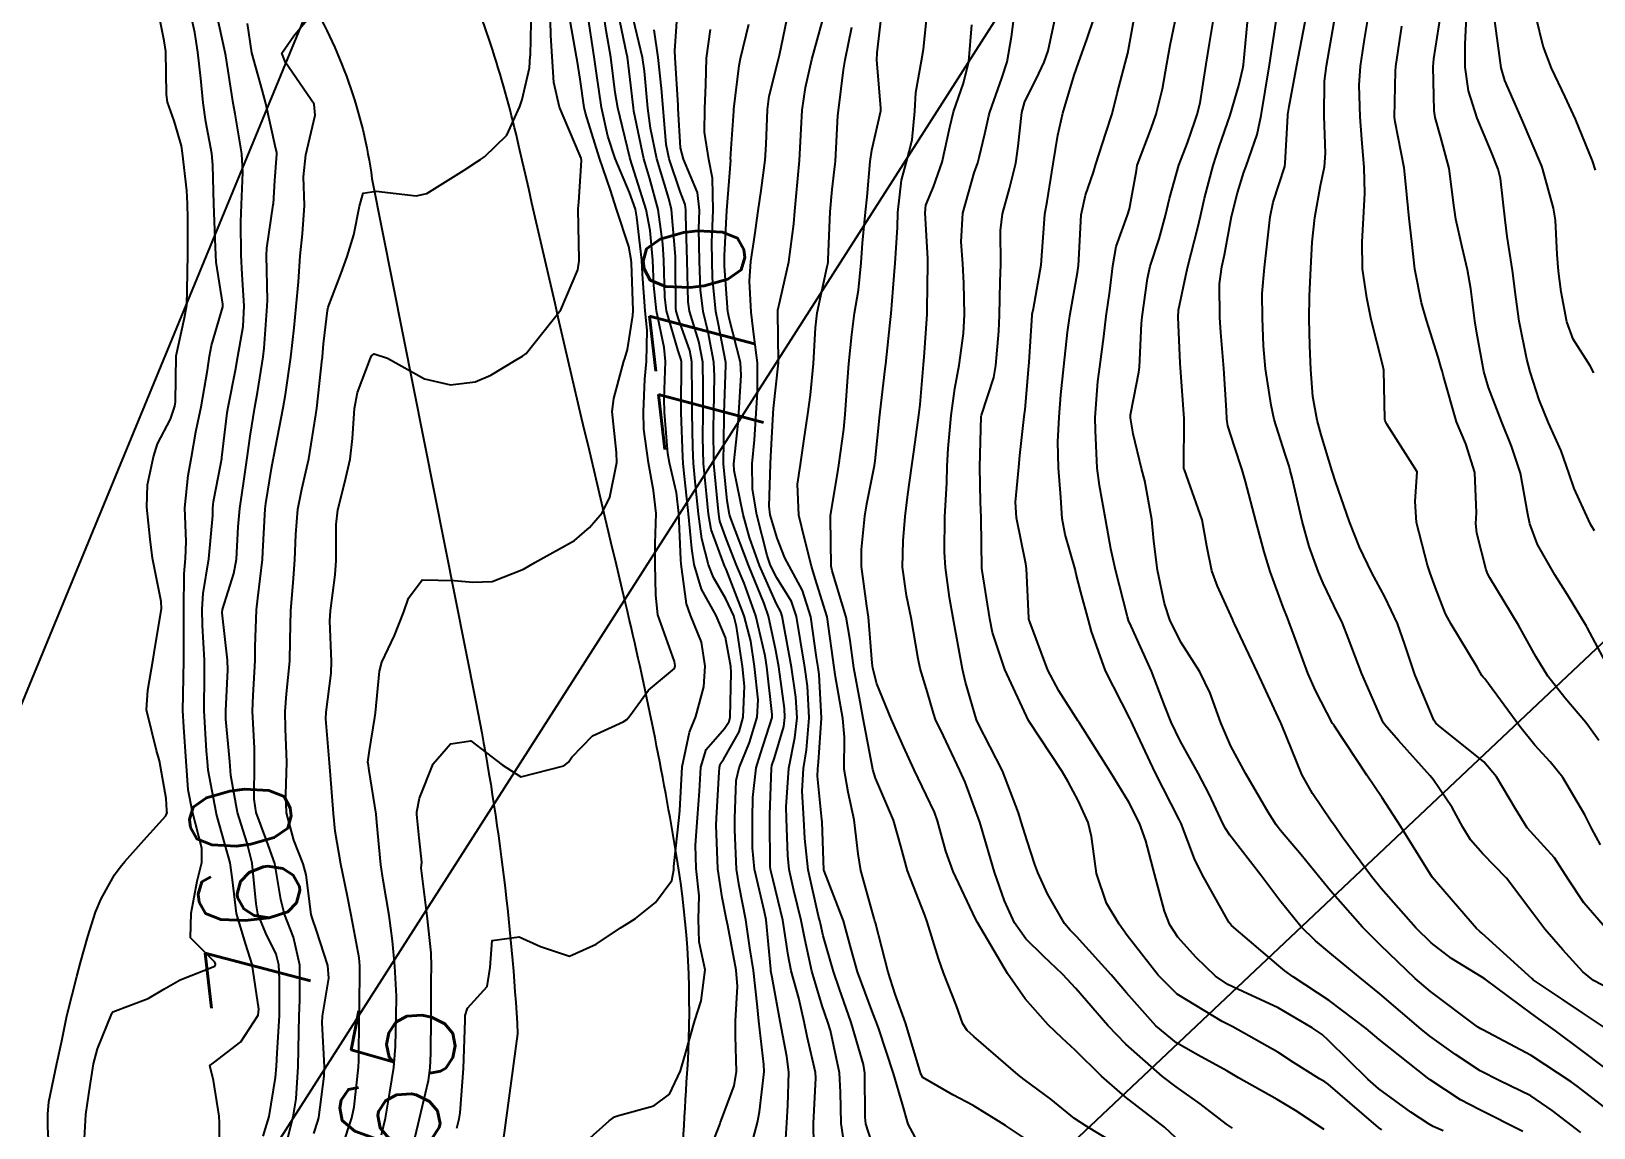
# Model space of a CAD drawing. Header units: metres. Extents: x 307586 to 320046, y 7427249 to 7434250.
# Drawn here: x 318405.3 to 318467, y 7430336.6 to 7430379.9 of the extents above; entities that cross this region are included whole.
import ezdxf
from ezdxf.enums import TextEntityAlignment as Align

# ---------------------------------------------------------------- set-up
doc = ezdxf.new("R2010")
doc.units = ezdxf.units.M
doc.header["$MEASUREMENT"] = 0
doc.linetypes.add('CONTINUO', pattern=[0])
for name, color, linetype in [('Cotas', 45, 'Continuous'), ('Curvas de Nivel 1m', 11, 'Continuous'), ('Curvas de Nivel 5m', 15, 'Continuous'), ('TEXTO', 45, 'Continuous'), ('Vias Primárias', 230, 'Continuous')]:
    doc.layers.add(name, color=color, linetype=linetype)
doc.styles.add('Style-STANDARD', font='STANDARD.shx')

msp = doc.modelspace()

# ---------------------------------------------------------------- linework, layer by layer
at = {"layer": 'Curvas de Nivel 1m', "flags": 128}
for points, elevation in [([(318406.052, 7430335.186), (318405.981, 7430336.68), (318405.973, 7430337.188), (318406.018, 7430337.669), (318406.341, 7430339.183), (318406.532, 7430340.086), (318406.715, 7430341.004), (318406.754, 7430341.178), (318407.121, 7430342.618), (318407.274, 7430343.173), (318407.559, 7430344.194), (318407.867, 7430345.167), (318408.078, 7430345.685), (318408.608, 7430346.631), (318408.836, 7430346.932), (318409.025, 7430347.156), (318409.766, 7430348.008), (318410.64, 7430348.965), (318410.69, 7430349.092), (318410.682, 7430349.139), (318410.678, 7430349.175), (318410.648, 7430349.656), (318410.39, 7430351.143), (318410.271, 7430351.542), (318409.876, 7430353.148), (318409.924, 7430353.924), (318410.143, 7430355.146), (318410.217, 7430355.646), (318410.47, 7430357.143), (318410.451, 7430357.429), (318410.109, 7430359.147), (318410.021, 7430359.897), (318409.882, 7430361.149), (318409.911, 7430362.035), (318410.146, 7430363.147), (318410.314, 7430363.649), (318410.828, 7430364.629), (318410.997, 7430365.138), (318411.017, 7430365.32), (318411.048, 7430367.137), (318411.373, 7430368.635), (318411.467, 7430369.131), (318411.477, 7430369.72), (318411.502, 7430371.131), (318411.505, 7430372.55), (318411.49, 7430373.132), (318411.46, 7430373.654), (318411.301, 7430375.135), (318411.25, 7430375.429), (318410.966, 7430376.407), (318410.707, 7430377.143), (318410.667, 7430377.453), (318410.643, 7430379.144), (318410.576, 7430379.576), (318410.253, 7430381.148)], 757), ([(318407.431, 7430336.223), (318407.473, 7430337.17), (318407.606, 7430338.069), (318407.788, 7430339.167), (318407.936, 7430339.759), (318408.504, 7430341.16), (318408.517, 7430341.186), (318408.544, 7430341.224), (318409.943, 7430341.755), (318410.558, 7430342.121), (318411.201, 7430342.493), (318412.572, 7430343.025), (318412.602, 7430343.08), (318412.603, 7430343.11), (318412.574, 7430343.18), (318411.606, 7430344.148), (318411.631, 7430345.124), (318411.869, 7430346.385), (318412.056, 7430347.118), (318412.052, 7430347.688), (318411.689, 7430349.124), (318411.518, 7430349.993), (318411.434, 7430351.128), (318411.346, 7430352.467), (318411.31, 7430353.131), (318411.316, 7430353.748), (318411.344, 7430355.131), (318411.345, 7430355.757), (318411.345, 7430357.131), (318411.363, 7430358.522), (318411.415, 7430359.13), (318411.444, 7430359.804), (318411.391, 7430361.131), (318411.523, 7430362.409), (318411.651, 7430363.127), (318411.824, 7430364.126), (318412.031, 7430365.122), (318412.288, 7430366.559), (318412.357, 7430367.117), (318412.439, 7430367.536), (318412.882, 7430369.06), (318412.891, 7430369.102), (318412.884, 7430369.172), (318412.619, 7430370.833), (318412.605, 7430371.114), (318412.603, 7430371.419), (318412.537, 7430373.116), (318412.493, 7430374.662), (318412.45, 7430375.118), (318412.223, 7430376.378), (318412.105, 7430377.123), (318412.024, 7430378.087), (318411.899, 7430379.127), (318411.779, 7430379.897), (318411.509, 7430381.133)], 758), ([(318412.759, 7430335.107), (318412.75, 7430336.848), (318412.743, 7430337.108), (318412.514, 7430338.517), (318412.38, 7430339.112), (318412.524, 7430339.214), (318413.595, 7430340.037), (318414.283, 7430341.093), (318414.308, 7430341.331), (318414.04, 7430343.095), (318413.801, 7430343.878), (318413.427, 7430345.102), (318413.267, 7430346.442), (318413.182, 7430347.104), (318412.642, 7430349.025), (318412.62, 7430349.11), (318412.314, 7430350.77), (318412.277, 7430351.116), (318412.247, 7430351.538), (318412.156, 7430353.118), (318412.168, 7430354.579), (318412.161, 7430355.118), (318412.09, 7430356.483), (318412.072, 7430357.12), (318412.117, 7430357.745), (318412.337, 7430359.116), (318412.491, 7430360.825), (318412.495, 7430361.114), (318412.524, 7430361.377), (318412.809, 7430362.869), (318412.848, 7430363.074), (318412.85, 7430363.11), (318413.053, 7430364.885), (318413.092, 7430365.107), (318413.382, 7430366.57), (318413.483, 7430367.104), (318413.684, 7430368.289), (318413.729, 7430369.102), (318413.657, 7430370.34), (318413.617, 7430371.103), (318413.603, 7430372.423), (318413.629, 7430373.103), (318413.671, 7430374.377), (318413.636, 7430375.103), (318413.381, 7430376.693), (318413.302, 7430377.107), (318413.001, 7430378.977), (318412.975, 7430379.11), (318412.626, 7430380.723)], 759), ([(318415.39, 7430335.984), (318415.667, 7430337.072), (318415.786, 7430337.789), (318415.866, 7430339.07), (318415.89, 7430340.424), (318415.902, 7430341.07), (318415.93, 7430341.691), (318415.93, 7430343.07), (318415.68, 7430344.17), (318415.325, 7430345.079), (318415.183, 7430345.666), (318414.94, 7430347.085), (318414.626, 7430347.964), (318414.208, 7430349.094), (318414.121, 7430349.622), (318414.141, 7430351.095), (318414.132, 7430351.635), (318414.063, 7430353.096), (318414.084, 7430353.712), (318414.165, 7430355.095), (318414.166, 7430355.648), (318414.218, 7430357.095), (318414.274, 7430357.561), (318414.452, 7430359.093), (318414.47, 7430359.389), (318414.56, 7430361.092), (318414.584, 7430361.294), (318414.807, 7430362.681), (318414.869, 7430363.032), (318414.884, 7430363.089), (318414.898, 7430363.173), (318415.271, 7430365.083), (318415.359, 7430365.603), (318415.574, 7430367.079), (318415.706, 7430368.242), (318415.787, 7430369.076), (318415.871, 7430370.054), (318415.944, 7430371.074), (318416.037, 7430371.953), (318416.106, 7430373.072), (318416.072, 7430374.201), (318416.168, 7430375.072), (318416.535, 7430376.633), (318416.494, 7430377.067), (318415.362, 7430378.72), (318415.222, 7430379.087), (318415.692, 7430379.762), (318416.759, 7430381.064)], 761), ([(318416.486, 7430336.415), (318416.639, 7430336.911), (318416.673, 7430337.058), (318416.888, 7430338.685), (318416.907, 7430339.056), (318416.812, 7430340.785), (318416.826, 7430341.057), (318417.066, 7430342.554), (318417.029, 7430343.055), (318416.587, 7430344.436), (318416.425, 7430344.896), (318416.38, 7430345.063), (318416.178, 7430346.635), (318416.065, 7430347.068), (318415.697, 7430348.003), (318415.403, 7430349.079), (318415.378, 7430349.807), (318415.417, 7430351.079), (318415.366, 7430352.397), (318415.342, 7430353.08), (318415.399, 7430353.779), (318415.53, 7430355.078), (318415.545, 7430355.901), (318415.573, 7430357.077), (318415.664, 7430358.162), (318415.733, 7430359.075), (318415.771, 7430360.073), (318415.851, 7430361.074), (318416, 7430361.867), (318416.28, 7430363.068), (318416.565, 7430364.799), (318416.597, 7430365.064), (318416.809, 7430367.017), (318416.818, 7430367.061), (318416.818, 7430367.096), (318416.861, 7430367.608), (318417.014, 7430368.926), (318417.051, 7430369.058), (318417.556, 7430370.393), (318417.79, 7430371.051), (318418.062, 7430371.903), (318418.288, 7430373.046), (318418.427, 7430373.556), (318418.939, 7430373.627), (318420.515, 7430373.446), (318420.938, 7430373.541), (318422.417, 7430374.468), (318422.951, 7430374.814), (318423.057, 7430374.884), (318423.219, 7430374.987), (318424.098, 7430375.847), (318424.608, 7430376.974), (318424.699, 7430377.259), (318424.998, 7430378.509), (318425.026, 7430378.97), (318425.029, 7430378.996), (318425.068, 7430380.969)], 762), ([(318417.61, 7430335.92), (318417.979, 7430337.045), (318418.069, 7430337.475), (318418.248, 7430339.043), (318418.259, 7430339.309), (318418.275, 7430341.043), (318418.285, 7430341.305), (318418.298, 7430343.043), (318418.264, 7430343.355), (318417.957, 7430345.046), (318417.798, 7430345.851), (318417.547, 7430347.051), (318417.325, 7430348.361), (318417.256, 7430349.054), (318417.139, 7430350.574), (318417.095, 7430351.056), (318416.95, 7430352.796), (318416.962, 7430353.057), (318417.167, 7430354.596), (318417.178, 7430355.055), (318417.113, 7430356.672), (318417.137, 7430357.056), (318417.324, 7430358.484), (318417.36, 7430359.054), (318417.357, 7430360.475), (318417.422, 7430361.054), (318417.707, 7430362.143), (318417.917, 7430363.049), (318418.007, 7430363.862), (318418.083, 7430365.048), (318418.2, 7430365.686), (318418.717, 7430367.041), (318418.759, 7430367.136), (318418.856, 7430367.214), (318419.394, 7430367.035), (318420.851, 7430366.225), (318421.869, 7430365.983), (318422.85, 7430366.1), (318423.466, 7430366.372), (318424.463, 7430366.974), (318424.72, 7430367.115), (318424.865, 7430367.226), (318426.226, 7430368.95), (318426.899, 7430370.533), (318426.957, 7430370.885), (318426.958, 7430370.939), (318426.922, 7430372.232), (318426.915, 7430372.94), (318426.936, 7430373.205), (318427.046, 7430374.845), (318427.028, 7430374.939), (318426.956, 7430375.122), (318426.177, 7430376.952), (318425.959, 7430377.922), (318425.888, 7430378.957), (318425.834, 7430379.781), (318425.808, 7430380.958)], 763), ([(318422.131, 7430336.637), (318422.214, 7430336.994), (318422.256, 7430337.234), (318422.394, 7430338.992), (318422.45, 7430340.899), (318422.449, 7430340.991), (318422.456, 7430341.079), (318422.549, 7430341.368), (318423.318, 7430342.226), (318423.443, 7430342.981), (318423.519, 7430344.045), (318424.585, 7430344.184), (318425.423, 7430343.799), (318426.578, 7430343.424), (318427.621, 7430343.891), (318428.589, 7430344.547), (318428.825, 7430344.683), (318429.177, 7430344.914), (318429.97, 7430345.538), (318430.616, 7430346.413), (318430.688, 7430346.833), (318430.687, 7430346.899), (318430.686, 7430346.961), (318430.908, 7430348.896), (318430.928, 7430349.178), (318431.027, 7430350.895), (318431.307, 7430352.267), (318431.558, 7430352.887), (318431.88, 7430354.057), (318431.935, 7430354.882), (318431.783, 7430355.829), (318431.343, 7430356.891), (318431.196, 7430357.342), (318430.976, 7430358.897), (318430.962, 7430359.094), (318430.893, 7430360.898), (318430.795, 7430361.725), (318430.518, 7430362.903), (318430.451, 7430363.269), (318430.317, 7430364.905), (318430.31, 7430365.437), (318430.365, 7430366.905), (318430.309, 7430367.465), (318430.004, 7430368.909), (318429.899, 7430369.904), (318429.857, 7430370.91), (318429.755, 7430372.077), (318429.601, 7430372.913), (318428.968, 7430374.904), (318428.965, 7430374.92), (318428.954, 7430374.963), (318428.486, 7430376.925), (318428.38, 7430377.535), (318428.201, 7430378.928), (318428.04, 7430379.903), (318427.874, 7430380.931)], 766), ([(318427.274, 7430336.149), (318428.14, 7430336.924), (318428.348, 7430337.078), (318428.505, 7430337.136), (318429.907, 7430337.508), (318430.514, 7430337.974), (318430.96, 7430338.893), (318431.121, 7430339.483), (318431.521, 7430340.885), (318431.776, 7430341.66), (318431.924, 7430342.88), (318431.688, 7430343.987), (318431.667, 7430344.884), (318431.689, 7430345.801), (318431.574, 7430346.886), (318431.55, 7430347.805), (318431.631, 7430348.885), (318431.704, 7430349.935), (318431.756, 7430350.884), (318431.964, 7430351.59), (318432.686, 7430352.414), (318432.873, 7430352.685), (318432.918, 7430352.868), (318432.957, 7430354.621), (318432.937, 7430354.868), (318432.73, 7430356.006), (318432.369, 7430356.876), (318431.783, 7430357.915), (318431.491, 7430358.889), (318431.4, 7430359.521), (318431.267, 7430360.893), (318431.085, 7430362.619), (318431.062, 7430362.896), (318431.05, 7430363.131), (318430.981, 7430364.898), (318430.977, 7430365.04), (318430.991, 7430366.898), (318430.973, 7430367.007), (318430.867, 7430367.325), (318430.406, 7430368.905), (318430.337, 7430369.457), (318430.302, 7430370.906), (318430.262, 7430371.557), (318430.074, 7430372.909), (318429.738, 7430374.119), (318429.507, 7430374.914), (318429.11, 7430376.79), (318429.093, 7430376.919), (318428.992, 7430377.823), (318428.857, 7430378.921), (318428.827, 7430379.1), (318428.443, 7430380.926)], 767), ([(318431.968, 7430335.39), (318432.502, 7430336.777), (318432.526, 7430336.846), (318432.531, 7430336.87), (318433.075, 7430338.307), (318433.162, 7430338.864), (318433.131, 7430340.27), (318433.131, 7430340.864), (318433.199, 7430342.228), (318433.149, 7430342.864), (318432.823, 7430344.636), (318432.776, 7430344.868), (318432.606, 7430345.734), (318432.43, 7430346.873), (318432.365, 7430348.599), (318432.377, 7430348.874), (318432.475, 7430350.687), (318432.488, 7430350.873), (318432.527, 7430351.01), (318432.668, 7430351.221), (318433.269, 7430352.279), (318433.433, 7430352.863), (318433.476, 7430354.092), (318433.407, 7430354.863), (318433.167, 7430356.436), (318433.059, 7430356.867), (318432.75, 7430357.536), (318432.254, 7430358.374), (318432.058, 7430358.881), (318431.797, 7430359.909), (318431.666, 7430360.887), (318431.53, 7430362.162), (318431.464, 7430362.89), (318431.443, 7430363.514), (318431.418, 7430364.891), (318431.416, 7430365.466), (318431.403, 7430366.892), (318431.321, 7430367.347), (318430.88, 7430368.598), (318430.788, 7430368.901), (318430.773, 7430369.012), (318430.763, 7430370.901), (318430.757, 7430371.049), (318430.598, 7430372.903), (318430.498, 7430373.343), (318430.017, 7430374.909), (318429.765, 7430376.118), (318429.671, 7430376.913), (318429.538, 7430378.374), (318429.455, 7430378.915), (318429.021, 7430380.726)], 768), ([(318438.493, 7430336.108), (318438.27, 7430336.802), (318438.246, 7430337.062), (318438.232, 7430338.803), (318438.179, 7430339.151), (318437.691, 7430340.809), (318437.215, 7430342.162), (318436.992, 7430342.816), (318436.587, 7430344.229), (318436.477, 7430344.707), (318436.453, 7430344.822), (318436.409, 7430345.009), (318435.995, 7430346.829), (318435.868, 7430348.064), (318435.827, 7430348.832), (318435.759, 7430349.938), (318435.805, 7430350.833), (318435.927, 7430351.578), (318436.035, 7430352.83), (318435.967, 7430354.092), (318435.862, 7430354.833), (318435.689, 7430355.875), (318435.536, 7430356.838), (318435.335, 7430357.427), (318434.758, 7430358.367), (318434.513, 7430358.852), (318434.379, 7430359.242), (318433.967, 7430360.858), (318433.798, 7430361.86), (318433.79, 7430362.86), (318433.87, 7430363.812), (318433.938, 7430364.859), (318433.998, 7430365.706), (318433.995, 7430366.859), (318433.869, 7430367.864), (318433.738, 7430368.861), (318433.673, 7430370.084), (318433.736, 7430370.862), (318433.886, 7430371.892), (318434.018, 7430372.859), (318434.143, 7430373.656), (318434.294, 7430374.857), (318434.336, 7430375.482), (318434.388, 7430376.856), (318434.457, 7430377.386), (318434.823, 7430378.852), (318434.857, 7430378.998), (318435.011, 7430379.706), (318435.249, 7430380.847)], 773), ([(318448.49, 7430335.793), (318446.993, 7430336.695), (318446.506, 7430337.019), (318445.579, 7430337.78), (318444.521, 7430338.548), (318444.283, 7430338.732), (318442.538, 7430340.247), (318442.276, 7430340.489), (318442.101, 7430340.757), (318441.853, 7430341.461), (318441.343, 7430342.768), (318441.135, 7430343.328), (318440.69, 7430344.779), (318440.597, 7430345.039), (318439.91, 7430346.787), (318439.658, 7430347.764), (318439.359, 7430348.793), (318438.659, 7430350.456), (318438.552, 7430350.801), (318438.521, 7430350.946), (318438.169, 7430352.805), (318438.043, 7430353.463), (318437.798, 7430354.809), (318437.654, 7430355.885), (318437.494, 7430356.812), (318436.938, 7430358.642), (318436.901, 7430358.819), (318436.87, 7430360.731), (318436.878, 7430360.819), (318437.155, 7430362.469), (318437.211, 7430362.816), (318437.406, 7430364.235), (318437.459, 7430364.814), (318437.548, 7430366.118), (318437.603, 7430366.813), (318437.715, 7430367.971), (318437.825, 7430368.811), (318437.976, 7430369.725), (318438.089, 7430370.808), (318438.143, 7430371.58), (318438.262, 7430372.807), (318438.329, 7430373.416), (318438.447, 7430374.805), (318438.508, 7430375.256), (318438.862, 7430376.801), (318438.865, 7430376.92), (318438.7, 7430378.803), (318438.713, 7430379.096), (318438.914, 7430380.801)], 776), ([(318450.497, 7430336.263), (318450.065, 7430336.664), (318448.515, 7430337.874), (318447.573, 7430338.689), (318446.533, 7430339.707), (318446.021, 7430340.191), (318445.464, 7430340.716), (318444.558, 7430341.735), (318443.858, 7430342.737), (318442.813, 7430344.525), (318442.681, 7430344.749), (318442.595, 7430344.904), (318441.721, 7430346.764), (318441.431, 7430347.568), (318441.102, 7430348.773), (318440.983, 7430349.112), (318440.653, 7430349.794), (318440.178, 7430350.785), (318439.761, 7430351.705), (318439.271, 7430352.794), (318438.707, 7430354.182), (318438.547, 7430354.802), (318438.525, 7430354.992), (318438.377, 7430356.804), (318438.311, 7430357.241), (318438.101, 7430358.807), (318438.096, 7430359.481), (318438.233, 7430360.805), (318438.315, 7430361.28), (318438.612, 7430362.802), (318438.637, 7430362.98), (318438.821, 7430364.8), (318438.835, 7430364.924), (318439.037, 7430366.621), (318439.06, 7430366.798), (318439.235, 7430368.441), (318439.27, 7430368.796), (318439.392, 7430370.301), (318439.426, 7430370.795), (318439.516, 7430372.202), (318439.537, 7430372.794), (318439.676, 7430374.062), (318439.876, 7430374.791), (318440.1, 7430375.655), (318440.21, 7430376.788), (318440.251, 7430377.526), (318440.475, 7430378.785), (318440.552, 7430379.24), (318440.707, 7430380.783)], 777), ([(318456.371, 7430336.582), (318455.236, 7430337.325), (318454.514, 7430337.759), (318452.982, 7430338.625), (318452.526, 7430338.893), (318451.396, 7430339.511), (318450.536, 7430340.003), (318449.725, 7430340.668), (318448.562, 7430341.972), (318447.952, 7430342.686), (318446.588, 7430344.206), (318446.339, 7430344.452), (318446.115, 7430344.707), (318445.44, 7430345.888), (318445.062, 7430346.723), (318444.947, 7430347.046), (318444.635, 7430347.976), (318444.399, 7430348.732), (318444.295, 7430349.085), (318443.666, 7430350.74), (318442.691, 7430352.632), (318442.642, 7430352.751), (318442.2, 7430354.249), (318442.083, 7430354.759), (318441.942, 7430355.544), (318441.716, 7430356.765), (318441.576, 7430357.593), (318441.419, 7430358.77), (318441.377, 7430359.379), (318441.395, 7430360.771), (318441.463, 7430362.11), (318441.485, 7430362.77), (318441.515, 7430363.465), (318441.637, 7430364.768), (318441.779, 7430365.836), (318441.951, 7430366.764), (318442.127, 7430368.013), (318442.161, 7430368.761), (318442.135, 7430370.001), (318442.103, 7430370.762), (318442.04, 7430371.639), (318442.097, 7430372.763), (318442.55, 7430374.357), (318442.692, 7430374.754), (318442.749, 7430374.96), (318442.97, 7430375.901), (318443.127, 7430376.602), (318443.167, 7430376.748), (318443.645, 7430378.095), (318443.85, 7430378.742), (318444.028, 7430379.725), (318444.153, 7430380.739)], 779), ([(318464.207, 7430336.493), (318462.511, 7430337.349), (318461.744, 7430337.751), (318460.547, 7430338.54), (318460.442, 7430338.622), (318458.539, 7430340.133), (318458.023, 7430340.565), (318456.559, 7430341.675), (318455.141, 7430342.601), (318454.807, 7430342.838), (318454.577, 7430343.036), (318452.705, 7430344.629), (318452.595, 7430344.762), (318451.552, 7430346.646), (318451.246, 7430347.268), (318450.725, 7430348.659), (318450.698, 7430348.714), (318450.645, 7430348.823), (318449.693, 7430350.67), (318448.811, 7430352.558), (318448.761, 7430352.679), (318448.694, 7430352.813), (318447.73, 7430354.69), (318447.186, 7430356.245), (318447.057, 7430356.697), (318446.754, 7430357.804), (318446.573, 7430358.515), (318446.529, 7430358.704), (318446.142, 7430360.075), (318446.018, 7430360.711), (318445.969, 7430361.539), (318445.879, 7430362.714), (318445.847, 7430363.739), (318445.904, 7430364.714), (318445.972, 7430365.587), (318446.081, 7430366.712), (318446.236, 7430368.069), (318446.322, 7430368.708), (318446.623, 7430370.427), (318446.666, 7430370.704), (318446.683, 7430370.926), (318446.778, 7430372.702), (318446.941, 7430373.475), (318447.258, 7430374.389), (318447.355, 7430374.696), (318447.744, 7430375.92), (318447.993, 7430376.69), (318448.195, 7430377.484), (318448.514, 7430378.685), (318448.61, 7430379.08), (318448.91, 7430380.681)], 782), ([(318466.503, 7430336.46), (318465.369, 7430337.335), (318464.517, 7430337.903), (318463.299, 7430338.502), (318462.527, 7430338.898), (318461.545, 7430339.537), (318460.54, 7430340.265), (318460.193, 7430340.543), (318458.564, 7430341.933), (318457.788, 7430342.568), (318456.583, 7430343.56), (318456.029, 7430344.03), (318455.45, 7430344.597), (318454.608, 7430345.623), (318453.858, 7430346.618), (318452.639, 7430348.196), (318452.467, 7430348.459), (318452.382, 7430348.634), (318451.829, 7430349.817), (318451.392, 7430350.649), (318450.682, 7430351.925), (318450.319, 7430352.664), (318450.074, 7430353.292), (318449.553, 7430354.672), (318448.74, 7430356.459), (318448.644, 7430356.681), (318448.596, 7430356.83), (318448.127, 7430358.686), (318447.949, 7430359.511), (318447.734, 7430360.69), (318447.491, 7430362.004), (318447.408, 7430362.694), (318447.336, 7430364.186), (318447.33, 7430364.695), (318447.427, 7430366.122), (318447.504, 7430366.694), (318447.667, 7430367.9), (318447.761, 7430368.691), (318447.902, 7430369.681), (318448.024, 7430370.689), (318448.151, 7430371.451), (318448.603, 7430372.683), (318448.685, 7430372.933), (318448.951, 7430374.454), (318448.979, 7430374.654), (318448.99, 7430374.68), (318449.535, 7430376.113), (318449.732, 7430376.673), (318449.982, 7430377.681), (318450.156, 7430378.668), (318450.284, 7430379.393), (318450.543, 7430380.665)], 783), ([(318467.731, 7430337.228), (318466.52, 7430338.155), (318466.347, 7430338.288), (318466.109, 7430338.466), (318464.538, 7430339.504), (318462.623, 7430340.509), (318462.544, 7430340.553), (318462.42, 7430340.637), (318460.565, 7430342.023), (318459.955, 7430342.546), (318458.586, 7430343.864), (318457.88, 7430344.567), (318456.614, 7430346.006), (318456.141, 7430346.587), (318455.461, 7430347.428), (318454.641, 7430348.387), (318454.47, 7430348.612), (318454.156, 7430349.107), (318453.27, 7430350.624), (318452.679, 7430351.711), (318452.279, 7430352.636), (318451.869, 7430353.807), (318451.458, 7430354.649), (318450.73, 7430355.784), (318450.287, 7430356.665), (318450.067, 7430357.35), (318449.786, 7430358.67), (318449.634, 7430359.812), (318449.561, 7430360.672), (318449.283, 7430362.198), (318449.155, 7430362.677), (318448.827, 7430364.051), (318448.717, 7430364.681), (318448.719, 7430364.797), (318448.845, 7430365.47), (318449.052, 7430366.486), (318449.071, 7430366.678), (318449.157, 7430368.401), (318449.179, 7430368.677), (318449.384, 7430370.19), (318449.498, 7430370.674), (318449.845, 7430371.745), (318450.101, 7430372.668), (318450.261, 7430373.345), (318450.632, 7430374.663), (318450.718, 7430374.901), (318450.966, 7430375.547), (318451.255, 7430376.38), (318451.346, 7430376.655), (318451.463, 7430377.128), (318451.712, 7430378.649), (318451.835, 7430379.471), (318452.039, 7430380.645)], 784), ([(318467.665, 7430340.449), (318466.56, 7430341.191), (318465.795, 7430341.702), (318464.62, 7430342.489), (318464.597, 7430342.513), (318464.573, 7430342.532), (318464.157, 7430342.914), (318462.591, 7430344.338), (318462.494, 7430344.413), (318462.382, 7430344.513), (318460.623, 7430346.54), (318459.379, 7430348.553), (318458.654, 7430349.675), (318458.054, 7430350.566), (318456.768, 7430352.503), (318456.717, 7430352.58), (318456.693, 7430352.617), (318456.027, 7430353.911), (318455.719, 7430354.595), (318455.123, 7430356.219), (318454.983, 7430356.606), (318454.918, 7430356.781), (318454.749, 7430357.209), (318454.235, 7430358.615), (318453.992, 7430359.396), (318453.662, 7430360.621), (318453.258, 7430362.174), (318453.131, 7430362.627), (318452.822, 7430363.556), (318452.559, 7430364.363), (318452.521, 7430364.635), (318452.503, 7430364.97), (318452.4, 7430366.637), (318452.291, 7430368.053), (318452.247, 7430368.64), (318452.233, 7430369.977), (318452.324, 7430370.639), (318452.424, 7430371.123), (318452.712, 7430372.633), (318452.942, 7430373.574), (318453.195, 7430374.383), (318453.287, 7430374.627), (318453.723, 7430375.872), (318453.873, 7430376.621), (318454.032, 7430377.58), (318454.203, 7430378.618), (318454.307, 7430379.32), (318454.51, 7430380.615)], 786), ([(318468.565, 7430341.65), (318467, 7430342.456), (318466.576, 7430342.805), (318465.791, 7430343.678), (318465.081, 7430344.483), (318464.602, 7430345.123), (318463.569, 7430346.501), (318462.632, 7430347.459), (318462.141, 7430348.02), (318461.842, 7430348.522), (318461.415, 7430349.293), (318460.662, 7430350.403), (318460.553, 7430350.541), (318459.303, 7430351.935), (318458.757, 7430352.559), (318458.694, 7430352.65), (318457.851, 7430354.569), (318457.31, 7430355.999), (318457.082, 7430356.577), (318456.75, 7430357.267), (318456.328, 7430358.156), (318456.144, 7430358.589), (318455.778, 7430359.6), (318455.494, 7430360.599), (318455.099, 7430362.315), (318455.026, 7430362.607), (318454.979, 7430362.772), (318454.819, 7430363.247), (318454.394, 7430364.614), (318454.273, 7430365.184), (318454.054, 7430366.618), (318453.966, 7430367.525), (318453.925, 7430368.62), (318453.918, 7430369.594), (318454.003, 7430370.619), (318454.102, 7430371.432), (318454.232, 7430372.617), (318454.356, 7430373.198), (318454.809, 7430374.611), (318454.83, 7430374.737), (318454.924, 7430376.611), (318454.927, 7430376.667), (318454.987, 7430376.973), (318455.291, 7430378.606), (318455.356, 7430378.955), (318455.661, 7430380.6)], 787), ([(318467.276, 7430347.814), (318466.936, 7430348.457), (318466.651, 7430349.001), (318465.783, 7430350.473), (318465.291, 7430351.093), (318464.686, 7430351.754), (318464.089, 7430352.496), (318462.712, 7430354.369), (318462.644, 7430354.443), (318462.592, 7430354.512), (318462.402, 7430354.831), (318461.374, 7430356.531), (318461.161, 7430356.947), (318460.757, 7430357.967), (318460.547, 7430358.542), (318460.446, 7430358.864), (318460.014, 7430360.548), (318459.961, 7430361.383), (318460.03, 7430362.548), (318458.832, 7430364.436), (318458.772, 7430364.561), (318458.762, 7430364.633), (318458.716, 7430366.561), (318458.682, 7430366.744), (318458.216, 7430368.567), (318458.045, 7430369.415), (318457.884, 7430370.57), (318457.863, 7430371.627), (318457.923, 7430372.57), (318457.965, 7430373.548), (318457.948, 7430374.57), (318457.857, 7430375.684), (318457.78, 7430376.572), (318457.745, 7430377.823), (318457.798, 7430378.572), (318457.961, 7430379.623), (318458.116, 7430380.569)], 789), ([(318419.147, 7430336.373), (318419.308, 7430337.032), (318419.482, 7430338.057), (318419.634, 7430339.029), (318419.7, 7430339.86), (318419.728, 7430341.028), (318419.737, 7430341.846), (318419.675, 7430343.029), (318419.585, 7430344.028), (318419.451, 7430345.031), (318419.212, 7430346.429), (318419.124, 7430347.035), (318418.973, 7430348.703), (318418.935, 7430349.037), (318418.66, 7430350.761), (318418.619, 7430351.04), (318418.615, 7430351.089), (318418.671, 7430351.551), (318418.885, 7430352.843), (318418.916, 7430353.038), (318419.072, 7430354.674), (318419.16, 7430355.036), (318419.662, 7430356.092), (318420.038, 7430357.027), (318420.216, 7430357.557), (318420.756, 7430358.288), (318422.015, 7430358.261), (318422.755, 7430358.187), (318423.514, 7430358.224), (318424.76, 7430358.709), (318425.202, 7430358.963), (318426.772, 7430359.841), (318427.364, 7430360.348), (318427.864, 7430360.929), (318428.17, 7430361.548), (318428.436, 7430362.924), (318428.423, 7430363.318), (318428.261, 7430364.926), (318428.32, 7430365.446), (318428.716, 7430366.921), (318428.758, 7430367.027), (318428.868, 7430367.381), (318429.078, 7430368.721), (318429.083, 7430368.918), (318429.016, 7430370.805), (318429.008, 7430370.919), (318428.911, 7430371.45), (318428.434, 7430372.925), (318428.197, 7430373.67), (318427.758, 7430374.932), (318427.202, 7430376.715), (318427.158, 7430376.938), (318426.994, 7430378.063), (318426.871, 7430378.811), (318426.85, 7430378.942), (318426.577, 7430380.505)], 764), ([(318433.673, 7430335.671), (318433.988, 7430336.855), (318434.079, 7430337.282), (318434.253, 7430338.853), (318434.24, 7430339.139), (318434.045, 7430340.855), (318433.999, 7430341.407), (318433.83, 7430342.857), (318433.694, 7430343.747), (318433.537, 7430344.861), (318433.277, 7430346.199), (318433.168, 7430346.865), (318433.096, 7430348.407), (318433.1, 7430348.865), (318433.158, 7430350.365), (318433.267, 7430350.864), (318433.677, 7430351.861), (318433.981, 7430352.857), (318434.015, 7430353.542), (318433.878, 7430354.858), (318433.729, 7430355.859), (318433.472, 7430356.863), (318432.761, 7430358.71), (318432.708, 7430358.816), (318432.685, 7430358.871), (318432.169, 7430360.272), (318432.064, 7430360.881), (318431.977, 7430361.7), (318431.865, 7430362.884), (318431.843, 7430363.905), (318431.846, 7430364.885), (318431.856, 7430365.893), (318431.831, 7430366.885), (318431.681, 7430367.697), (318431.313, 7430368.894), (318431.256, 7430369.264), (318431.218, 7430370.895), (318431.16, 7430372.666), (318431.16, 7430372.897), (318431.141, 7430373.103), (318430.94, 7430373.624), (318430.502, 7430374.905), (318430.387, 7430375.48), (318430.265, 7430376.907), (318430.208, 7430377.691), (318430.07, 7430378.909), (318429.915, 7430380.01)], 769), ([(318436.23, 7430335.07), (318436.209, 7430336.824), (318436.302, 7430338.605), (318436.286, 7430338.824), (318435.958, 7430340.25), (318435.836, 7430340.831), (318435.624, 7430341.766), (318435.33, 7430342.839), (318435.205, 7430343.466), (318434.994, 7430344.844), (318434.617, 7430346.431), (318434.509, 7430346.851), (318434.494, 7430346.981), (318434.477, 7430348.852), (318434.477, 7430349.019), (318434.542, 7430350.851), (318434.562, 7430350.953), (318434.669, 7430351.26), (318435.033, 7430352.499), (318435.078, 7430352.844), (318435.054, 7430353.202), (318434.834, 7430354.848), (318434.723, 7430355.494), (318434.425, 7430356.853), (318434.255, 7430357.348), (318433.634, 7430358.861), (318432.94, 7430360.709), (318432.891, 7430360.869), (318432.791, 7430361.408), (318432.653, 7430362.872), (318432.673, 7430364.715), (318432.682, 7430364.872), (318432.748, 7430366.759), (318432.741, 7430366.872), (318432.436, 7430368.434), (318432.352, 7430368.878), (318432.222, 7430370.206), (318432.2, 7430370.881), (318432.191, 7430371.604), (318432.246, 7430372.88), (318432.217, 7430374.152), (318432.071, 7430374.883), (318431.896, 7430375.959), (318431.916, 7430376.886), (318431.957, 7430377.85), (318431.987, 7430378.885), (318432.143, 7430380.012)], 771), ([(318437.442, 7430335.857), (318437.297, 7430336.812), (318437.273, 7430338.054), (318437.23, 7430338.813), (318436.87, 7430340.486), (318436.77, 7430340.818), (318436.553, 7430341.466), (318436.138, 7430342.827), (318435.857, 7430344.102), (318435.718, 7430344.833), (318435.432, 7430346.016), (318435.241, 7430346.841), (318435.186, 7430347.399), (318435.141, 7430348.843), (318435.131, 7430349.326), (318435.237, 7430350.841), (318435.469, 7430352.05), (318435.554, 7430352.837), (318435.508, 7430353.645), (318435.336, 7430354.841), (318435.022, 7430356.562), (318434.97, 7430356.847), (318434.913, 7430357.016), (318434.748, 7430357.335), (318434.078, 7430358.857), (318433.681, 7430359.954), (318433.434, 7430360.863), (318433.077, 7430362.6), (318433.063, 7430362.867), (318433.23, 7430364.465), (318433.262, 7430364.866), (318433.35, 7430366.371), (318433.317, 7430366.865), (318432.88, 7430368.612), (318432.83, 7430368.819), (318432.822, 7430368.871), (318432.698, 7430370.67), (318432.689, 7430370.873), (318432.69, 7430371.09), (318432.789, 7430372.872), (318432.936, 7430374.854), (318432.937, 7430374.87), (318432.933, 7430374.891), (318432.96, 7430375.32), (318433.059, 7430376.792), (318433.066, 7430376.869), (318433.268, 7430378.6), (318433.317, 7430378.867), (318433.652, 7430380.228)], 772), ([(318440.488, 7430335.792), (318439.941, 7430336.786), (318439.725, 7430337.574), (318439.359, 7430338.792), (318438.781, 7430340.558), (318438.697, 7430340.798), (318438.548, 7430341.168), (318437.939, 7430342.806), (318437.691, 7430343.7), (318437.395, 7430344.812), (318436.623, 7430346.797), (318436.619, 7430346.82), (318436.544, 7430348.723), (318436.536, 7430348.822), (318436.363, 7430350.528), (318436.374, 7430350.824), (318436.408, 7430351.082), (318436.515, 7430352.823), (318436.425, 7430354.54), (318436.389, 7430354.825), (318436.328, 7430355.216), (318436.105, 7430356.83), (318435.776, 7430357.858), (318435.242, 7430358.843), (318435.078, 7430359.157), (318434.774, 7430359.926), (318434.497, 7430360.853), (318434.45, 7430361.191), (318434.506, 7430362.853), (318434.52, 7430363.149), (318434.615, 7430364.852), (318434.631, 7430365.057), (318434.817, 7430366.85), (318434.817, 7430366.897), (318434.793, 7430368.851), (318434.801, 7430368.934), (318434.888, 7430369.33), (318435.229, 7430370.845), (318435.43, 7430372.338), (318435.471, 7430372.842), (318435.526, 7430373.428), (318435.658, 7430374.839), (318435.716, 7430376.095), (318435.759, 7430376.838), (318435.883, 7430377.728), (318436.137, 7430378.833), (318436.557, 7430380.365)], 774), ([(318452.741, 7430336.628), (318452.504, 7430336.785), (318451.464, 7430337.597), (318450.519, 7430338.268), (318449.988, 7430338.665), (318448.536, 7430339.945), (318447.82, 7430340.687), (318446.565, 7430342.145), (318446.039, 7430342.708), (318445.283, 7430343.423), (318444.587, 7430344.11), (318444.136, 7430344.735), (318443.741, 7430345.603), (318443.356, 7430346.743), (318442.806, 7430348.584), (318442.754, 7430348.749), (318442.646, 7430349.075), (318442.19, 7430350.289), (318441.988, 7430350.76), (318441.334, 7430352.119), (318441.022, 7430352.775), (318440.936, 7430353.017), (318440.703, 7430353.831), (318440.421, 7430354.783), (318440.335, 7430355.168), (318440.059, 7430356.787), (318439.879, 7430357.662), (318439.723, 7430358.79), (318439.742, 7430359.822), (318439.819, 7430360.79), (318439.933, 7430361.651), (318440.092, 7430362.787), (318440.173, 7430363.433), (318440.365, 7430364.785), (318440.412, 7430365.211), (318440.554, 7430366.783), (318440.577, 7430367.072), (318440.688, 7430368.782), (318440.694, 7430368.973), (318440.715, 7430370.782), (318440.713, 7430370.975), (318440.608, 7430372.783), (318440.643, 7430373.075), (318440.943, 7430373.801), (318441.29, 7430374.775), (318441.582, 7430376.163), (318441.737, 7430376.769), (318442.133, 7430377.902), (318442.341, 7430378.76), (318442.462, 7430380.203)], 778), ([(318461.064, 7430336.532), (318460.663, 7430336.696), (318460.505, 7430336.783), (318459.79, 7430337.267), (318458.519, 7430338.182), (318458.086, 7430338.564), (318456.538, 7430340.098), (318456.282, 7430340.325), (318455.894, 7430340.59), (318454.554, 7430341.377), (318453.155, 7430342.033), (318452.568, 7430342.309), (318452.071, 7430342.638), (318451.307, 7430343.376), (318450.588, 7430344.175), (318450.267, 7430344.663), (318450.064, 7430345.202), (318449.666, 7430346.67), (318449.33, 7430347.979), (318449.081, 7430348.676), (318448.651, 7430349.5), (318447.93, 7430350.687), (318446.692, 7430352.645), (318446.657, 7430352.701), (318445.892, 7430353.899), (318445.457, 7430354.719), (318444.741, 7430356.629), (318444.712, 7430356.73), (318444.709, 7430356.765), (318444.608, 7430358.732), (318444.581, 7430358.916), (318444.219, 7430360.736), (318444.178, 7430361.35), (318444.312, 7430362.735), (318444.357, 7430363.195), (318444.528, 7430364.733), (318444.557, 7430365.013), (318444.709, 7430366.732), (318444.716, 7430366.88), (318444.831, 7430368.731), (318444.836, 7430368.778), (318444.886, 7430368.998), (318445.19, 7430370.726), (318445.306, 7430372.345), (318445.337, 7430372.724), (318445.434, 7430373.219), (318445.673, 7430374.719), (318445.845, 7430375.842), (318446.05, 7430376.714), (318446.502, 7430378.211), (318446.673, 7430378.705), (318447.012, 7430379.658), (318447.274, 7430380.444)], 781), ([(318467.554, 7430344.45), (318466.609, 7430345.534), (318466, 7430346.469), (318465.462, 7430347.308), (318464.64, 7430348.207), (318464.385, 7430348.493), (318463.912, 7430349.236), (318463.164, 7430350.505), (318462.672, 7430351.102), (318460.876, 7430352.537), (318460.777, 7430352.622), (318460.695, 7430352.738), (318459.946, 7430354.548), (318459.553, 7430355.73), (318459.258, 7430356.555), (318458.753, 7430357.615), (318458.251, 7430358.565), (318457.766, 7430359.577), (318457.363, 7430360.574), (318456.807, 7430362.172), (318456.681, 7430362.582), (318456.247, 7430364.009), (318456.083, 7430364.591), (318455.912, 7430365.529), (318455.84, 7430366.595), (318455.799, 7430367.523), (318455.766, 7430368.597), (318455.782, 7430369.487), (318455.838, 7430370.596), (318455.897, 7430371.616), (318455.998, 7430372.594), (318456.215, 7430373.861), (318456.374, 7430374.589), (318456.417, 7430375.132), (318456.368, 7430376.589), (318456.384, 7430377.976), (318456.46, 7430378.588), (318456.758, 7430380.321)], 788), ([(318467.783, 7430354.449), (318466.742, 7430356.408), (318466.718, 7430356.46), (318465.976, 7430357.692), (318465.465, 7430358.479), (318464.781, 7430359.684), (318464.485, 7430360.493), (318464.411, 7430360.88), (318464.111, 7430362.497), (318463.759, 7430363.566), (318463.381, 7430364.505), (318462.853, 7430365.875), (318462.671, 7430366.513), (318462.391, 7430368.031), (318462.316, 7430368.519), (318462.152, 7430369.772), (318462.017, 7430370.523), (318461.807, 7430371.418), (318461.556, 7430372.531), (318461.483, 7430373.076), (318461.298, 7430374.535), (318460.971, 7430375.749), (318460.747, 7430376.542), (318460.712, 7430376.816), (318460.664, 7430378.543), (318460.69, 7430378.859), (318460.957, 7430380.541)], 791), ([(318467.033, 7430360.214), (318466.895, 7430360.459), (318466.795, 7430360.651), (318466.23, 7430361.892), (318466.042, 7430362.472), (318465.719, 7430363.373), (318465.216, 7430364.484), (318464.846, 7430365.387), (318464.496, 7430366.494), (318464.369, 7430366.994), (318464.067, 7430368.498), (318463.935, 7430369.462), (318463.797, 7430370.501), (318463.59, 7430371.839), (318463.51, 7430372.504), (318463.321, 7430374.134), (318463.228, 7430374.507), (318462.963, 7430375.196), (318462.408, 7430376.519), (318462.062, 7430377.593), (318461.937, 7430378.526), (318461.932, 7430379.442), (318461.987, 7430380.526)], 792), ([(318467.01, 7430366.459), (318466.866, 7430366.733), (318466.193, 7430367.787), (318465.939, 7430368.474), (318465.723, 7430369.656), (318465.613, 7430370.479), (318465.567, 7430371.128), (318465.496, 7430372.482), (318465.418, 7430372.963), (318465.001, 7430374.489), (318464.955, 7430374.619), (318464.149, 7430376.498), (318463.502, 7430378.001), (318463.352, 7430378.507), (318463.094, 7430380.448)], 793), ([(318467.081, 7430374.459), (318466.958, 7430374.829), (318466.28, 7430376.471), (318465.872, 7430377.357), (318465.34, 7430378.485), (318465.016, 7430379.357), (318464.729, 7430380.493)], 794)]:
    msp.add_lwpolyline(points, dxfattribs=dict(at, elevation=elevation))
at = {"layer": 'Curvas de Nivel 5m', "flags": 128}
for points, elevation in [([(318420.486, 7430336.29), (318420.655, 7430337.018), (318421.011, 7430338.517), (318421.077, 7430339.012), (318421.095, 7430339.578), (318421.107, 7430341.012), (318421.11, 7430342.467), (318421.129, 7430343.012), (318421.115, 7430343.549), (318420.949, 7430345.015), (318420.723, 7430346.916), (318420.727, 7430347.018), (318420.738, 7430347.132), (318420.634, 7430348.1), (318420.54, 7430349.021), (318420.542, 7430349.123), (318420.649, 7430349.668), (318421.195, 7430351.012), (318421.869, 7430351.808), (318422.677, 7430351.93), (318423.915, 7430350.977), (318424.658, 7430350.504), (318426.346, 7430350.945), (318426.527, 7430351.08), (318426.668, 7430351.283), (318427.484, 7430352.129), (318428.689, 7430352.674), (318428.842, 7430352.767), (318428.949, 7430352.917), (318429.687, 7430353.926), (318430.712, 7430354.78), (318430.739, 7430354.9), (318430.715, 7430355.054), (318430.062, 7430356.907), (318429.98, 7430357.678), (318429.958, 7430358.908), (318429.956, 7430359.724), (318429.988, 7430360.908), (318429.893, 7430361.813), (318429.69, 7430362.911), (318429.51, 7430364.229), (318429.494, 7430364.913), (318429.551, 7430366.215), (318429.615, 7430366.912), (318429.642, 7430368.145), (318429.565, 7430368.913), (318429.459, 7430370.353), (318429.426, 7430370.915), (318429.233, 7430372.613), (318429.175, 7430372.918), (318428.94, 7430373.586), (318428.377, 7430374.926), (318428.088, 7430375.806), (318427.84, 7430376.931), (318427.634, 7430378.296), (318427.55, 7430378.935), (318427.286, 7430380.671)], 765), ([(318435.118, 7430336.216), (318435.156, 7430336.84), (318435.191, 7430337.521), (318435.225, 7430338.839), (318435.154, 7430339.466), (318434.894, 7430340.845), (318434.569, 7430342.575), (318434.524, 7430342.85), (318434.516, 7430342.908), (318434.34, 7430344.853), (318434.276, 7430345.175), (318433.878, 7430346.857), (318433.793, 7430347.697), (318433.796, 7430348.858), (318433.814, 7430349.695), (318433.947, 7430350.857), (318434.108, 7430351.419), (318434.568, 7430352.851), (318434.577, 7430352.968), (318434.36, 7430354.854), (318434.294, 7430355.28), (318433.924, 7430356.858), (318433.466, 7430358.153), (318433.171, 7430358.866), (318432.773, 7430359.875), (318432.51, 7430360.604), (318432.463, 7430360.875), (318432.423, 7430361.241), (318432.266, 7430362.878), (318432.255, 7430364.307), (318432.269, 7430364.878), (318432.301, 7430366.325), (318432.275, 7430366.879), (318432.052, 7430368.06), (318431.849, 7430368.886), (318431.742, 7430369.738), (318431.707, 7430370.888), (318431.681, 7430372.129), (318431.701, 7430372.888), (318431.632, 7430373.582), (318431.069, 7430374.898), (318430.96, 7430375.341), (318430.866, 7430376.901), (318430.862, 7430377.024), (318430.745, 7430378.903), (318430.735, 7430379.173), (318430.844, 7430380.902)], 770), ([(318458.636, 7430336.559), (318458.504, 7430336.66), (318457.857, 7430337.219), (318456.521, 7430338.363), (318456.394, 7430338.455), (318456.174, 7430338.585), (318455.153, 7430339.225), (318454.533, 7430339.629), (318452.755, 7430340.628), (318452.545, 7430340.736), (318452.337, 7430340.842), (318450.562, 7430341.927), (318449.812, 7430342.668), (318448.589, 7430344.242), (318448.272, 7430344.683), (318447.774, 7430345.52), (318447.376, 7430346.692), (318447.183, 7430348.149), (318447.045, 7430348.696), (318446.652, 7430349.575), (318446.263, 7430350.31), (318446.025, 7430350.71), (318444.693, 7430352.73), (318443.763, 7430354.739), (318443.276, 7430356.203), (318443.162, 7430356.746), (318442.862, 7430358.649), (318442.851, 7430358.749), (318442.83, 7430360.702), (318442.827, 7430360.75), (318442.792, 7430361.358), (318442.765, 7430362.751), (318442.821, 7430364.738), (318442.834, 7430364.793), (318443.322, 7430366.279), (318443.403, 7430366.745), (318443.52, 7430368.1), (318443.543, 7430368.743), (318443.571, 7430370.068), (318443.604, 7430370.743), (318443.593, 7430372.074), (318443.664, 7430372.743), (318443.947, 7430373.736), (318444.193, 7430374.738), (318444.29, 7430375.41), (318444.43, 7430376.736), (318444.553, 7430377.168), (318444.996, 7430378.06), (318445.313, 7430378.725), (318445.465, 7430379.181), (318445.795, 7430380.718)], 780), ([(318414.485, 7430336.317), (318414.715, 7430337.087), (318414.972, 7430338.628), (318415.007, 7430339.083), (318415.035, 7430339.59), (318415.124, 7430341.081), (318415.127, 7430342.519), (318415.101, 7430343.082), (318414.997, 7430343.504), (318414.585, 7430344.335), (318414.27, 7430345.093), (318414.198, 7430345.493), (318414.039, 7430347.096), (318413.842, 7430347.88), (318413.469, 7430349.102), (318413.205, 7430350.557), (318413.161, 7430351.105), (318413.011, 7430352.784), (318413.001, 7430353.107), (318413.08, 7430354.735), (318413.074, 7430355.106), (318412.86, 7430356.98), (318412.872, 7430357.109), (318413.328, 7430358.53), (318413.423, 7430359.103), (318413.499, 7430360.379), (318413.561, 7430361.102), (318413.714, 7430362.186), (318413.847, 7430363.1), (318413.967, 7430363.953), (318414.152, 7430365.097), (318414.252, 7430365.682), (318414.474, 7430367.094), (318414.516, 7430367.435), (318414.641, 7430369.092), (318414.645, 7430369.333), (318414.612, 7430371.093), (318414.624, 7430371.376), (318414.88, 7430373.091), (318414.885, 7430373.139), (318414.943, 7430374.049), (318415.017, 7430375.089), (318415.015, 7430375.15), (318414.956, 7430375.421), (318414.58, 7430377.094), (318414.443, 7430377.633), (318414.037, 7430379.1), (318413.864, 7430380.252)], 760), ([(318444.496, 7430336.261), (318443.78, 7430336.737), (318442.511, 7430337.531), (318441.7, 7430337.948), (318440.521, 7430338.636), (318440.437, 7430338.781), (318440.398, 7430338.907), (318439.841, 7430340.787), (318439.432, 7430341.919), (318439.15, 7430342.794), (318438.649, 7430344.743), (318438.632, 7430344.8), (318438.595, 7430344.908), (318438.08, 7430346.805), (318437.969, 7430347.467), (318437.816, 7430348.808), (318437.568, 7430349.897), (318437.421, 7430350.812), (318437.426, 7430352.069), (318437.361, 7430352.813), (318437.074, 7430354.452), (318437.017, 7430354.817), (318436.743, 7430356.82), (318436.272, 7430358.342), (318436.123, 7430358.83), (318435.856, 7430359.916), (318435.626, 7430360.837), (318435.572, 7430362.068), (318435.687, 7430362.837), (318435.837, 7430363.849), (318435.983, 7430364.833), (318436.088, 7430365.588), (318436.2, 7430366.83), (318436.288, 7430368.239), (318436.353, 7430368.828), (318436.744, 7430370.665), (318436.778, 7430370.822), (318436.79, 7430370.936), (318436.866, 7430372.821), (318436.942, 7430373.703), (318437.064, 7430374.707), (318437.073, 7430374.819), (318437.172, 7430376.626), (318437.191, 7430376.818), (318437.394, 7430378.421), (318437.449, 7430378.816), (318437.721, 7430380.107)], 775), ([(318468.194, 7430338.443), (318466.542, 7430339.7), (318465.496, 7430340.476), (318464.945, 7430340.872), (318464.559, 7430341.14), (318462.72, 7430342.509), (318462.574, 7430342.608), (318461.386, 7430343.333), (318460.587, 7430343.949), (318459.981, 7430344.546), (318458.616, 7430346.095), (318458.236, 7430346.564), (318457.079, 7430348.135), (318456.768, 7430348.579), (318456.645, 7430348.759), (318455.908, 7430349.844), (318455.484, 7430350.598), (318454.692, 7430352.539), (318454.668, 7430352.61), (318454.646, 7430352.658), (318453.731, 7430354.62), (318452.82, 7430356.551), (318452.789, 7430356.63), (318452.744, 7430356.73), (318452.149, 7430358.032), (318451.924, 7430358.643), (318451.735, 7430359.608), (318451.543, 7430360.649), (318450.849, 7430362.623), (318450.837, 7430362.66), (318450.831, 7430362.678), (318450.833, 7430364.66), (318450.694, 7430366.662), (318450.684, 7430366.843), (318450.597, 7430368.663), (318450.618, 7430368.93), (318450.899, 7430370.299), (318450.984, 7430370.659), (318451.376, 7430372.204), (318451.482, 7430372.652), (318451.647, 7430373.356), (318451.979, 7430374.645), (318452.216, 7430375.389), (318452.653, 7430376.635), (318452.995, 7430377.802), (318453.152, 7430378.478), (318453.174, 7430378.628), (318453.343, 7430380.303)], 785), ([(318467.206, 7430351.937), (318466.839, 7430352.459), (318466.695, 7430352.649), (318465.862, 7430353.63), (318465.199, 7430354.483), (318464.724, 7430355.251), (318464.031, 7430356.497), (318462.903, 7430358.367), (318462.825, 7430358.509), (318462.765, 7430358.678), (318462.39, 7430360.127), (318462.353, 7430360.516), (318462.375, 7430360.93), (318462.311, 7430362.518), (318461.955, 7430363.653), (318461.591, 7430364.529), (318461.074, 7430366.322), (318461.018, 7430366.538), (318460.987, 7430366.661), (318460.868, 7430367.08), (318460.407, 7430368.545), (318460.207, 7430369.23), (318459.948, 7430370.55), (318459.822, 7430371.648), (318459.715, 7430372.552), (318459.593, 7430373.907), (318459.517, 7430374.554), (318459.161, 7430376.377), (318459.142, 7430376.558), (318459.182, 7430378.377), (318459.193, 7430378.558), (318459.428, 7430380.147)], 790)]:
    msp.add_lwpolyline(points, dxfattribs=dict(at, elevation=elevation))
at = {"layer": 'TEXTO', "linetype": 'CONTINUO', "flags": 128}
for points in [[(318376.311, 7430283.89), (318493.166, 7430567.522)], [(318379.753, 7430280.853), (318525.972, 7430509.611)], [(318380.959, 7430274.292), (318567.413, 7430450.23)]]:
    msp.add_lwpolyline(points, dxfattribs=at)
at = {"layer": 'Vias Primárias'}
msp.add_lwpolyline([(318430.652, 7430328.157, -0.003495), (318431.238, 7430339.131, 0.056191), (318430.812, 7430347.326, 0.017543), (318428.786, 7430357.357, -0.002691), (318424.576, 7430375.416, 0.043825), (318422.18, 7430382.866, 0.041271), (318416.693, 7430393.373, -0.023484), (318404.92, 7430414.087, 0.045275), (318395.86, 7430428.527, -0.014348), (318384.507, 7430444.357, 0.038334), (318375.189, 7430456.117, -0.085698), (318373.166, 7430459.234, 0.000661), (318370.237, 7430466.045, 0.025145), (318365.178, 7430476.315, -0.130943), (318363.259, 7430483.908, 0.093376), (318361.769, 7430492.421, -0.131641), (318361.236, 7430497.849, 0.070404), (318361.449, 7430506.948, -0.091093), (318361.874, 7430513.521, 0.011609), (318364.323, 7430524.323, -0.078256), (318369.81, 7430539.08, 0.011958)], format="xyb", dxfattribs=at)
msp.add_lwpolyline([(318430.652, 7430328.157, -0.003495), (318431.238, 7430339.131, 0.056191), (318430.812, 7430347.326, 0.017543), (318428.786, 7430357.357, -0.002691), (318424.576, 7430375.416, 0.043825), (318422.18, 7430382.866, 0.041271), (318416.693, 7430393.373, -0.023484), (318404.92, 7430414.087, 0.045275), (318395.86, 7430428.527, -0.014348), (318384.507, 7430444.357, 0.038334), (318375.189, 7430456.117, -0.085698), (318373.166, 7430459.234, 0.000661), (318370.237, 7430466.045, 0.025145), (318365.178, 7430476.315, -0.130943), (318363.259, 7430483.908, 0.093376), (318361.769, 7430492.421, -0.131641), (318361.236, 7430497.849, 0.070404), (318361.449, 7430506.948, -0.091093), (318361.874, 7430513.521, 0.011609), (318364.323, 7430524.323, -0.078256), (318369.81, 7430539.08, 0.011958)], format="xyb", dxfattribs=at)
at = {"layer": 'Vias Primárias', "elevation": 790.959}
msp.add_lwpolyline([(318362.131, 7430537.714, 0.046278), (318357.725, 7430524.751, 0.037684), (318355.601, 7430511.583, 0.015871), (318354.964, 7430499.538, 0.083304), (318358.944, 7430472.317, 0.056127), (318363.772, 7430461.606, 0.039842), (318367.654, 7430456.114, -0.003419), (318374.765, 7430447.464, -0.016257), (318382.781, 7430436.893, -0.044967), (318385.646, 7430431.962), (318389.101, 7430427.118, -0.037962), (318403.642, 7430403.062, 0.01826), (318409.339, 7430392.739, 0.001999), (318416.163, 7430381.479, -0.104087), (318418.772, 7430374.135), (318422.875, 7430353.466, -0.03535), (318424.525, 7430340.361), (318420.103, 7430307.535)], format="xyb", dxfattribs=at)
msp.add_lwpolyline([(318362.131, 7430537.714, 0.046278), (318357.725, 7430524.751, 0.037684), (318355.601, 7430511.583, 0.015871), (318354.964, 7430499.538, 0.083304), (318358.944, 7430472.317, 0.056127), (318363.772, 7430461.606, 0.039842), (318367.654, 7430456.114, -0.003419), (318374.765, 7430447.464, -0.016257), (318382.781, 7430436.893, -0.044967), (318385.646, 7430431.962), (318389.101, 7430427.118, -0.037962), (318403.642, 7430403.062, 0.01826), (318409.339, 7430392.739, 0.001999), (318416.163, 7430381.479, -0.104087), (318418.772, 7430374.135), (318422.875, 7430353.466, -0.03535), (318424.525, 7430340.361), (318420.103, 7430307.535)], format="xyb", dxfattribs=at)

# ---------------------------------------------------------------- texts
at = {"layer": 'Cotas', "style": 'Style-STANDARD'}
for s, rotation, p in [('770', 96.53171, (318431.839, 7430367.843, 770)), ('760', 96.66042, (318413.943, 7430345.79, 760)), ('765', 78.903, (318419.468, 7430337.045, 765))]:
    msp.add_text(s, height=4, rotation=rotation, dxfattribs=at).set_placement(p, align=Align.MIDDLE_CENTER)

doc.saveas('drawing.dxf')
